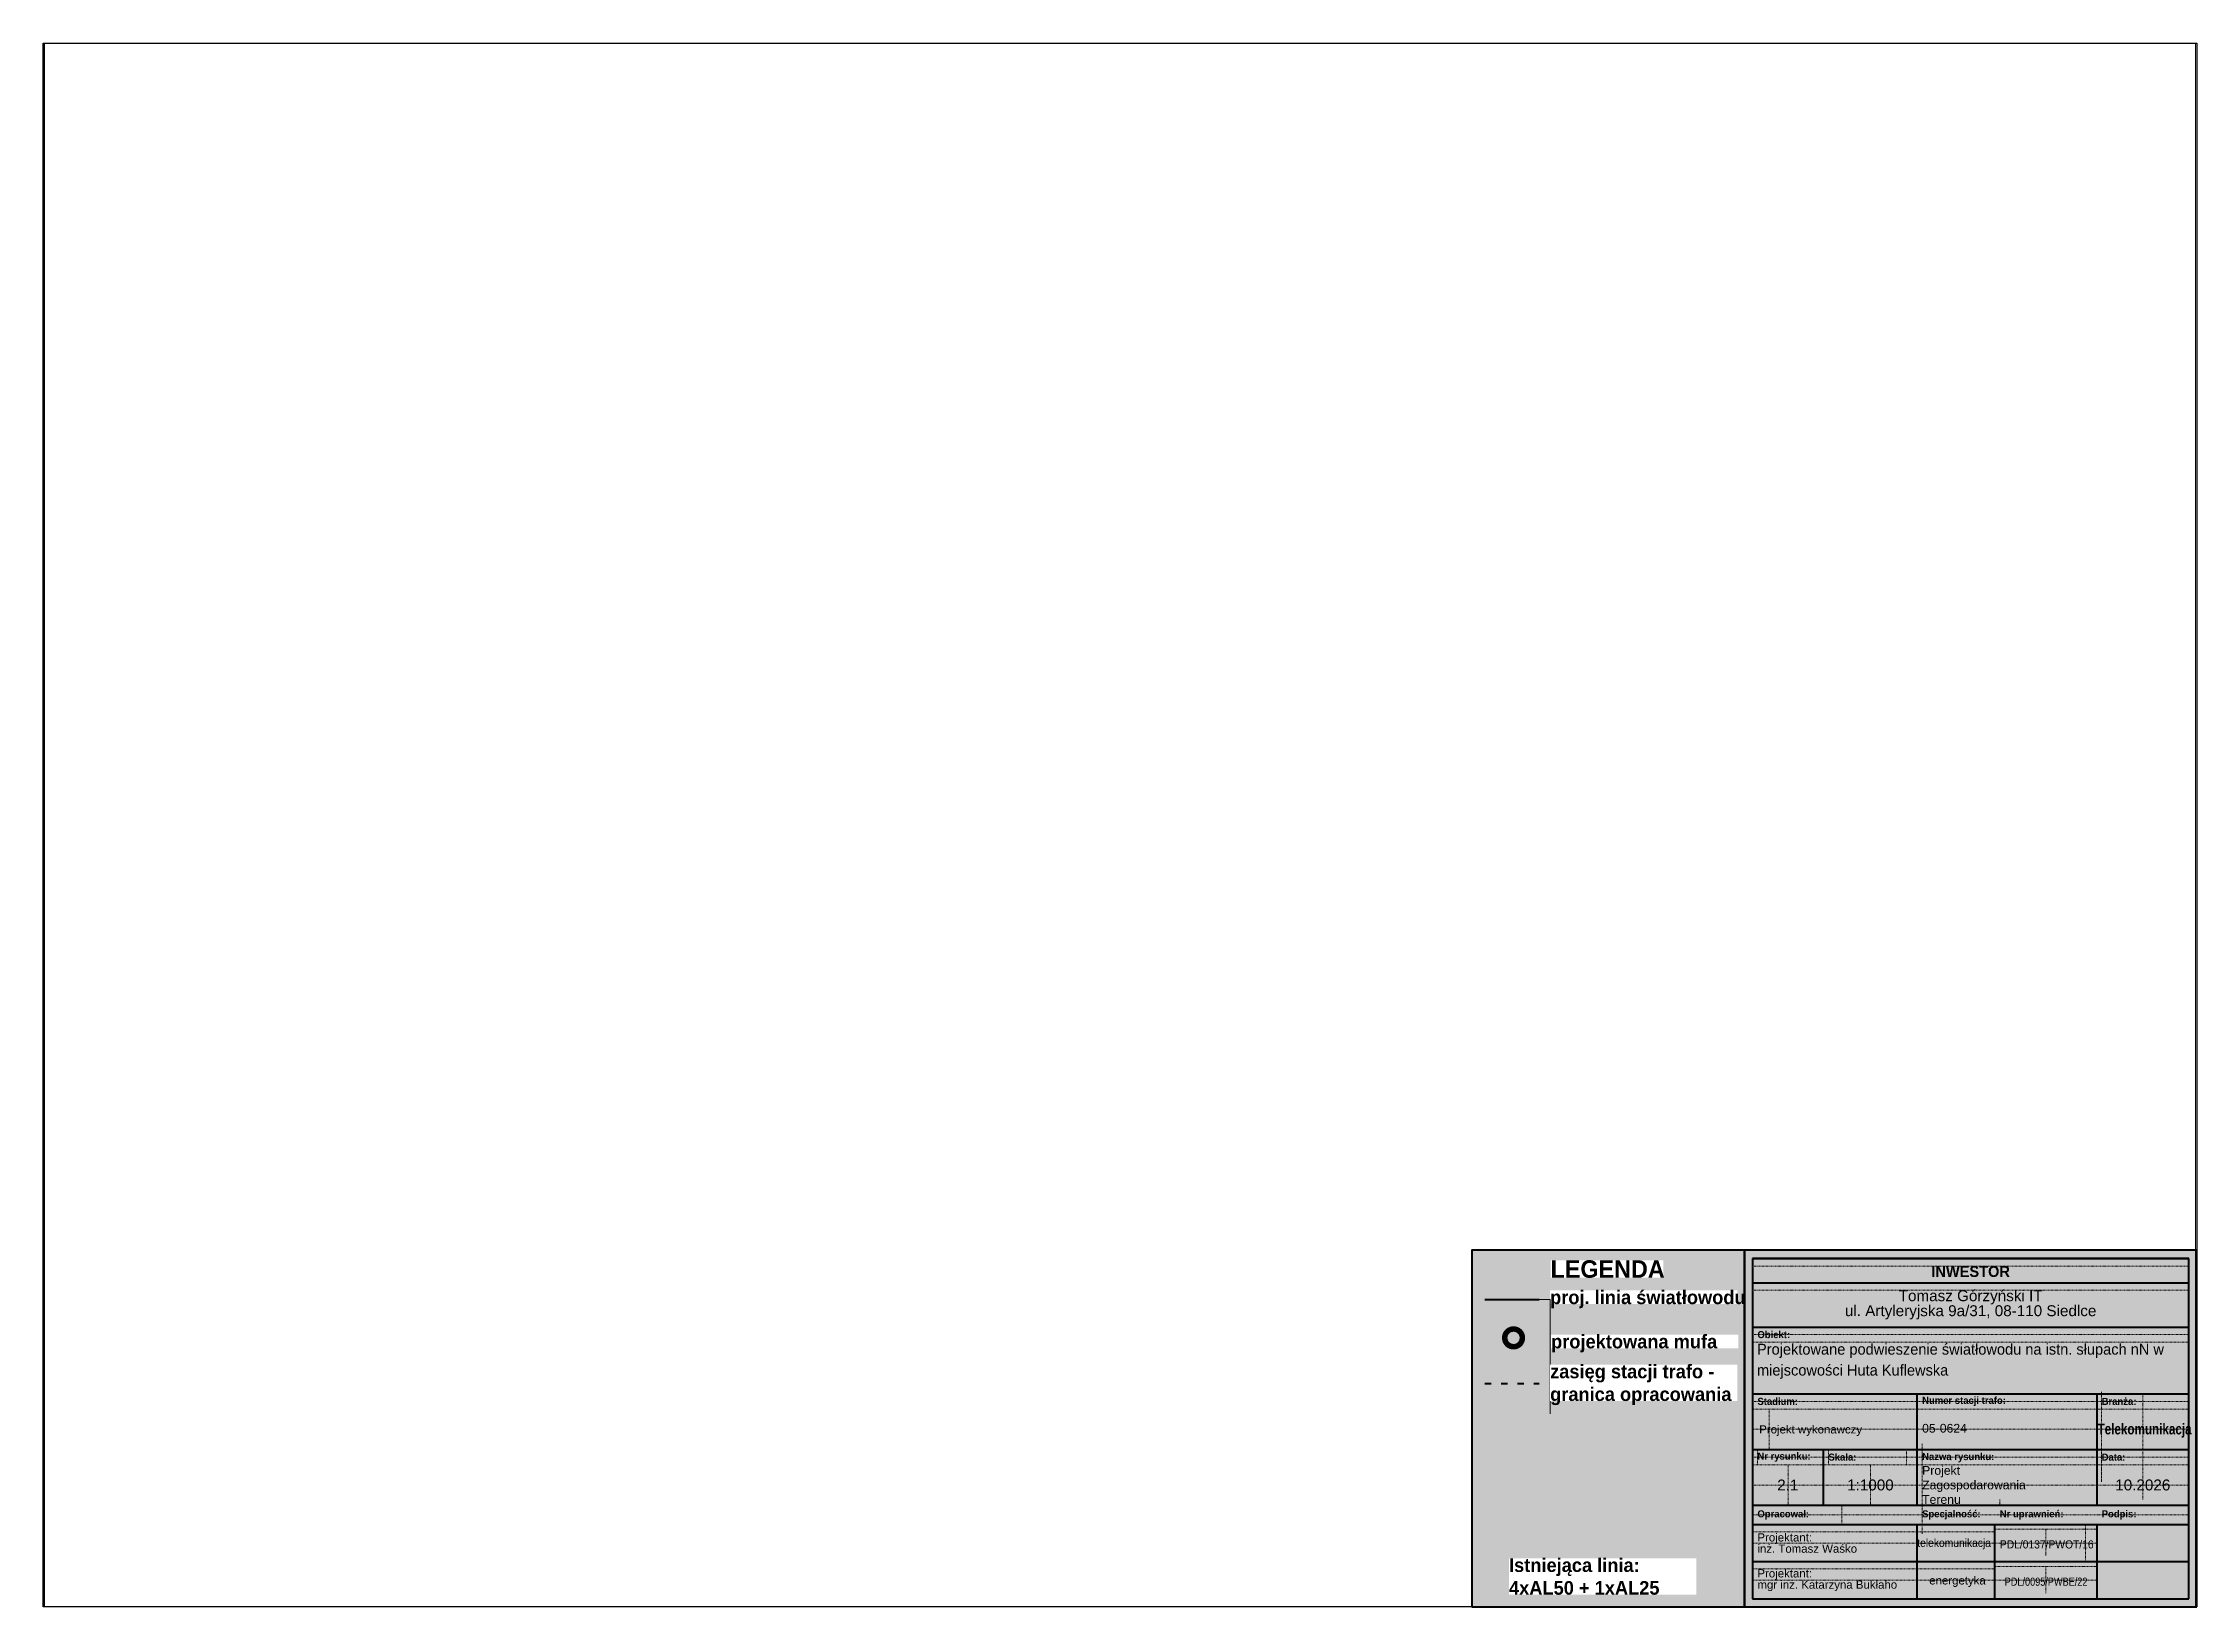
# Paper-space layout 'a' of a CAD drawing. Header units: metres, sheet in millimetres. Extents: x 0 to 395, y 0 to 287.
# The model-space entities are those that its viewports show. They can reach past a viewport. Long polylines and large blocks are cut down to what shows.
import ezdxf

# ---------------------------------------------------------------- set-up
doc = ezdxf.new("R2010")
doc.units = ezdxf.units.M
doc.linetypes.add('ACAD_ISO03W100', pattern=[30, 12, -18])
doc.linetypes.add('DGN Style 2', pattern=[0.005224, 0.003135, -0.00209])
doc.layers.add('@KonstrTabelki', color=253, linetype='DGN Style 2', lineweight=0, plot=False)
for name, color, linetype, lineweight in [('@Tabelka', 7, 'Continuous', 13), ('_mm zasięg trafo', 6, 'ACAD_ISO03W100', 35), ('_światłowód', 30, 'Continuous', 50)]:
    doc.layers.add(name, color=color, linetype=linetype, lineweight=lineweight)
doc.layers.add('_MM mufy', color=3, linetype='Continuous')
doc.styles.add('LEGENDA', font='arial.ttf')
doc.styles.get("Standard").update_dxf_attribs({"font": 'ARIAL.TTF'})

# ---------------------------------------------------------------- blocks, each defined once
blk = doc.blocks.new('tabelka')
at = {"true_color": 0xffffff, "transparency": 33554687}
h = blk.add_hatch(color=7, dxfattribs=at)
h.dxf.hatch_style = 1
h.paths.add_polyline_path([(-83, 65.41), (0, 65.41), (0, 0), (-83, 0)])
at = {"layer": '@KonstrTabelki', "lineweight": 0}
for p, q in [((-1.5, 62.52), (-81.5, 62.52)), ((-1.5, 58.08), (-81.5, 58.08)), ((-1.5, 49.94), (-81.5, 49.94)), ((-81.5, 48.55), (-1.5, 48.55)), ((-1.5, 37.69), (-81.5, 37.69)), ((-81.5, 36.3), (-1.5, 36.3)), ((-78.46, 36.3), (-78.46, 28.86)), ((-17.47, 39.44), (-17.47, 22.94)), ((-9.93, 19.68), (-9.93, 39.08)), ((-81.5, 32.58), (-1.5, 32.58)), ((-80.6, 28.86), (-80.6, 26.08)), ((-67.58, 28.86), (-67.58, 26.08)), ((-53.27, 26.08), (-53.27, 28.86)), ((-50.39, 29.9), (-50.39, 18.64)), ((-17.47, 28.86), (-17.47, 22.94)), ((-9.93, 19.68), (-9.93, 28.86)), ((-1.5, 27.47), (-81.5, 27.47)), ((-81.5, 26.08), (-1.5, 26.08)), ((-74.99, 18.64), (-74.99, 26.08)), ((-59.88, 18.64), (-59.88, 26.08)), ((-1.5, 27.47), (-18.36, 27.47)), ((-1.5, 22.36), (-81.5, 22.36)), ((-1.5, 22.36), (-18.36, 22.36)), ((-81.5, 16.88), (-1.5, 16.88)), ((-65.11, 18.64), (-65.11, 15.11)), ((-50.39, 18.64), (-50.39, 13.41)), ((-36.15, 19.68), (-36.15, 18.64)), ((-37.05, 13.77), (-81.5, 13.77)), ((-37.05, 14.25), (-18.36, 14.25)), ((-27.71, 14.25), (-27.71, 9.31)), ((-20.43, 15.11), (-20.43, 8.31)), ((-37.05, 11.71), (-81.5, 11.71)), ((-18.36, 11.71), (-37.05, 11.71)), ((-37.05, 6.97), (-81.5, 6.97)), ((-37.05, 4.9), (-81.5, 4.9)), ((-37.05, 7.44), (-18.36, 7.44)), ((-18.36, 4.9), (-37.05, 4.9)), ((-27.71, 7.44), (-27.71, 2.5))]:
    blk.add_line(p, q, dxfattribs=at)
at = {"layer": '@KonstrTabelki'}
for points in [[(-51.29, 28.86), (-51.29, 39.08)], [(-51.29, 18.64), (-51.29, 28.86)]]:
    blk.add_lwpolyline(points, dxfattribs=at)
at = {"layer": '@Tabelka', "lineweight": 40}
for p, q in [((0, 65.41), (-83, 65.41)), ((-83, 65.41), (-83, 0)), ((-81.5, 63.91), (-1.5, 63.91)), ((-1.5, 63.91), (-81.5, 63.91)), ((-81.5, 63.91), (-81.5, 1.5)), ((-1.5, 1.5), (-1.5, 63.91)), ((0, 0), (0, 65.41)), ((-81.5, 59.47), (-1.5, 59.47)), ((-81.5, 51.33), (-1.5, 51.33)), ((-81.5, 39.08), (-1.5, 39.08)), ((-81.5, 39.08), (-18.36, 39.08)), ((-51.29, 28.86), (-51.29, 39.08)), ((-51.29, 28.86), (-51.29, 35.67)), ((-18.36, 39.08), (-18.36, 28.86)), ((-81.5, 28.86), (-18.36, 28.86)), ((-68.48, 18.64), (-68.48, 28.86)), ((-51.29, 18.64), (-51.29, 28.86)), ((-18.36, 28.86), (-1.5, 28.86)), ((-18.36, 28.86), (-18.36, 18.64)), ((-51.29, 18.64), (-51.29, 25.45)), ((-18.36, 25.45), (-18.36, 18.64)), ((-81.5, 18.64), (-1.5, 18.64)), ((-81.5, 18.64), (-1.5, 18.64)), ((-81.5, 15.11), (-1.5, 15.11)), ((-51.29, 1.5), (-51.29, 15.11)), ((-37.05, 1.5), (-37.05, 15.11)), ((-18.36, 15.11), (-18.36, 1.5)), ((-81.5, 8.31), (-1.5, 8.31)), ((-81.5, 8.31), (-1.5, 8.31)), ((-81.5, 1.5), (-1.5, 1.5)), ((-83, 0), (0, 0))]:
    blk.add_line(p, q, dxfattribs=at)
at = {"layer": '@Tabelka'}
for s, insert, char_height, attachment_point, line_spacing_factor in [('{\\fLato Light|b1|i0|c238|p34;INWESTOR}', (-41.5, 62.52), 2, 2, 0.825), ('{\\fLato Light|b1|i0|c238|p34;Obiekt:}', (-80.6, 49.94), 1.3, 4, 0.946154), ('{\\fLato Light|b1|i0|c238|p34;Branża:}', (-17.47, 37.69), 1.3, 4, 0.946154), ('Projekt wykonawczy', (-80.27, 32.34), 1.5, 4, 0.825), ('{\\fLato Light|b1|i0|c238|p34;\\W0.8;Telekomunikacja}', (-9.6, 32.34), 2, 5, 0.76875), ('{\\fLato Light|b1|i0|c238|p34;Nr rysunku:}', (-80.6, 27.47), 1.3, 4, 0.946154), ('{\\fLato Light|b1|i0|c238|p34;Skala:}', (-67.58, 27.47), 1.3, 4, 0.946154), ('{\\fLato Light|b1|i0|c238|p34;Nazwa rysunku:}', (-50.39, 27.38), 1.3, 4, 0.946154), ('{\\fLato Light|b1|i0|c238|p34;Data:}', (-17.47, 27.47), 1.3, 4, 0.946154), ('10.2026', (-9.93, 22.36), 2, 5, 0.825), ('{\\fLato Light|b1|i0|c238|p34;Opracował:}', (-80.6, 16.88), 1.3, 4, 0.946154), ('{\\fLato Light|b1|i0|c238|p34;Specjalność:}', (-50.39, 16.88), 1.3, 4, 0.946154), ('{\\fLato Light|b1|i0|c238|p34;Nr uprawnień:}', (-36.15, 16.88), 1.3, 4, 0.946154), ('{\\fLato Light|b1|i0|c238|p34;Podpis:}', (-17.47, 16.88), 1.3, 4, 0.946154)]:
    blk.add_mtext(s, dxfattribs=dict(at, insert=insert, char_height=char_height, attachment_point=attachment_point, line_spacing_factor=line_spacing_factor))
at = {"layer": '@Tabelka', "insert": (-41.5, 58.08), "char_height": 2, "attachment_point": 2, "line_spacing_factor": 0.825, "style": 'LEGENDA'}
blk.add_mtext('Tomasz Górzyński IT\\Pul. Artyleryjska 9a/31, 08-110 Siedlce', dxfattribs=at)
at = {"layer": '@Tabelka'}
for s, insert, char_height, width, attachment_point, line_spacing_factor in [('{\\fLato Light|b1|i0|c238|p34;Stadium:}', (-80.6, 37.69), 1.3, 8.6456, 4, 0.946154), ('{\\fLato Light|b1|i0|c238|p34;Numer stacji trafo:}', (-50.39, 37.69), 1.3, 16.1141, 4, 0.946154), ('Projektant:\\Pinż. Tomasz Waśko', (-80.6, 11.71), 1.5, 27.9275, 4, 0.825), ('{\\W0.9;telekomunikacja}', (-44.53, 11.53), 1.5, 22.915, 5, 0.825), ('{\\W0.9;PDL/0137/PWOT/16}', (-27.54, 11.46), 1.5, 22.915, 5, 0.825), ('Projektant:\\Pmgr inż. Katarzyna Bukłaho', (-80.6, 4.9), 1.5, 27.9275, 4, 0.825), ('energetyka', (-43.91, 4.64), 1.5, 22.915, 5, 0.825), ('{\\W0.8;PDL/0095/PWBE/22}', (-27.66, 4.62), 1.5, 22.915, 5, 0.825)]:
    blk.add_mtext(s, dxfattribs=dict(at, insert=insert, char_height=char_height, width=width, attachment_point=attachment_point, line_spacing_factor=line_spacing_factor))
blk = doc.blocks.new('mufa')
at = {"layer": '_MM mufy'}
h = blk.add_hatch(color=256, dxfattribs=at)
h.dxf.hatch_style = 1
h.paths.add_polyline_path([(2.15, 0.12, 1), (-2.1, -0.05, 1)])
h.paths.add_polyline_path([(-1.1, -0.01, -1), (1.15, 0.08, -1)], flags=16)
h.paths.add_polyline_path([(-0.83, 0, -1), (0.88, 0.07, -1)], flags=0)
blk = doc.blocks.new('legenda')
at = {"true_color": 0xffffff, "transparency": 33554687}
h = blk.add_hatch(color=7, dxfattribs=at)
h.dxf.hatch_style = 1
h.paths.add_polyline_path([(-50, 65.41), (0, 65.41), (0, 0), (-50, 0)])
at = {"lineweight": 40}
blk.add_lwpolyline([(0, 65.41), (-50, 65.41), (-50, 0)], dxfattribs=at)
at = {"layer": '_mm zasięg trafo', "lineweight": 40, "ltscale": 0.1}
blk.add_lwpolyline([(-47.62, 40.95), (-37.62, 40.95)], dxfattribs=at)
at = {"layer": '_światłowód', "lineweight": 40}
blk.add_lwpolyline([(-47.62, 56.41), (-37.62, 56.41)], dxfattribs=at)
at = {"layer": '_mm zasięg trafo'}
blk.add_blockref('mufa', (-42.35, 49.31), dxfattribs=at)
at = {"layer": '_mm zasięg trafo', "bg_fill": 3, "box_fill_scale": 1, "bg_fill_color": 256, "bg_fill_transparency": 0}
for s, width, heights, insert, char_height, attachment_point in [('{\\fLato Light|b1|i0|c238|p34;\\C7;LEGENDA}', 20.65, [-3.27], (-35.53, 63.58), 3.2, 1), ('\\pxt4;{\\fLato Light|b1|i0|c238|p34;\\C7;proj. linia światłowodu}', 34.3358, [-3.2], (-35.62, 56.41), 2.5, 4)]:
    blk.add_mtext_dynamic_manual_height_columns(s, width=width, gutter_width=1, heights=heights, dxfattribs=dict(at, insert=insert, char_height=char_height, attachment_point=attachment_point))
at = {"layer": 'Defpoints', "color": 252, "lineweight": 0, "true_color": 0x939598}
blk.add_lwpolyline([(-37.62, 56.41), (-35.62, 56.41), (-35.62, 35.41)], dxfattribs=at)
at = {"layer": '_mm zasięg trafo', "char_height": 2.5, "attachment_point": 4, "bg_fill": 3, "box_fill_scale": 1, "bg_fill_color": 256, "bg_fill_transparency": 0}
for s, heights, insert in [('\\pxt4;{\\fLato Light|b1|i0|c238|p34;\\C7;projektowana mufa}', [-3.2], (-35.44, 48.3)), ('\\pxt4;{\\fLato Light|b1|i0|c238|p34;\\C7;zasięg stacji trafo - granica opracowania}', [-7.36], (-35.62, 40.72))]:
    blk.add_mtext_dynamic_manual_height_columns(s, width=34.3358, gutter_width=1, heights=heights, dxfattribs=dict(at, insert=insert))
at = {"lineweight": 40}
blk.add_lwpolyline([(-50, 0), (0, 0), (0, 65.41)], dxfattribs=at)
at = {"layer": '_mm zasięg trafo', "insert": (-43.16, 5.56), "char_height": 2.5, "attachment_point": 4, "bg_fill": 3, "box_fill_scale": 1, "bg_fill_color": 256, "bg_fill_transparency": 0}
blk.add_mtext_dynamic_manual_height_columns('\\pxt4;{\\fLato Light|b1|i0|c238|p34;\\C7;Istniejąca linia:\\P4xAL50 + 1xAL25}', width=34.3358, gutter_width=1, heights=[0], dxfattribs=at)

msp = doc.modelspace()

# ---------------------------------------------------------------- linework, layer by layer
msp.add_lwpolyline([(7545234.73, 5785386.06), (7544839.97, 5785386.06), (7544839.97, 5785672.89), (7545234.73, 5785672.89)], close=True)

psp = doc.layouts.new('a')

# ---------------------------------------------------------------- block references
psp.add_blockref('tabelka', (395, 0))

# ---------------------------------------------------------------- texts
at = {"color": 18, "true_color": 0x000000, "insert": (314.32, 48.27), "char_height": 2, "width": 76.9558, "attachment_point": 1, "line_spacing_factor": 0.825, "style": 'LEGENDA'}
psp.add_mtext('\\pxsm1.15,ql;{\\fLato Light|b0|i0|c238|p34;\\C256;Projektowane podwieszenie światłowodu na istn. słupach nN w miejscowości Huta Kuflewska}', dxfattribs=at)
at = {"color": 1, "char_height": 1.6, "width": 26.3577, "attachment_point": 4, "style": 'LEGENDA'}
for s, insert in [('{\\C18;\\c0;05-0624}', (344.61, 32.76, 1)), ('{\\C18;\\c0;Projekt Zagospodarowania Terenu}', (344.61, 22.36, 1))]:
    psp.add_mtext(s, dxfattribs=dict(at, insert=insert))
at = {"char_height": 2, "attachment_point": 5, "line_spacing_factor": 0.825, "style": 'LEGENDA'}
for s, insert in [('2.1', (319.97, 22.36)), ('1:1000', (335.12, 22.36))]:
    psp.add_mtext(s, dxfattribs=dict(at, insert=insert))

# ---------------------------------------------------------------- next in the draw order: block references
psp.add_blockref('legenda', (312, 0))

# ---------------------------------------------------------------- next in the draw order: linework, layer by layer
psp.add_lwpolyline([(395, 0), (0.24, 0), (0.24, 286.83), (395, 286.83)], close=True)

# ---------------------------------------------------------------- next in the draw order: viewports
at = {"layer": '0'}
psp.add_viewport(center=(197.38, 143.41), size=(394.76, 286.8295), view_center_point=(7545037.35, 5785529.48), view_height=286.8295, dxfattribs=at)

doc.saveas('drawing.dxf')
